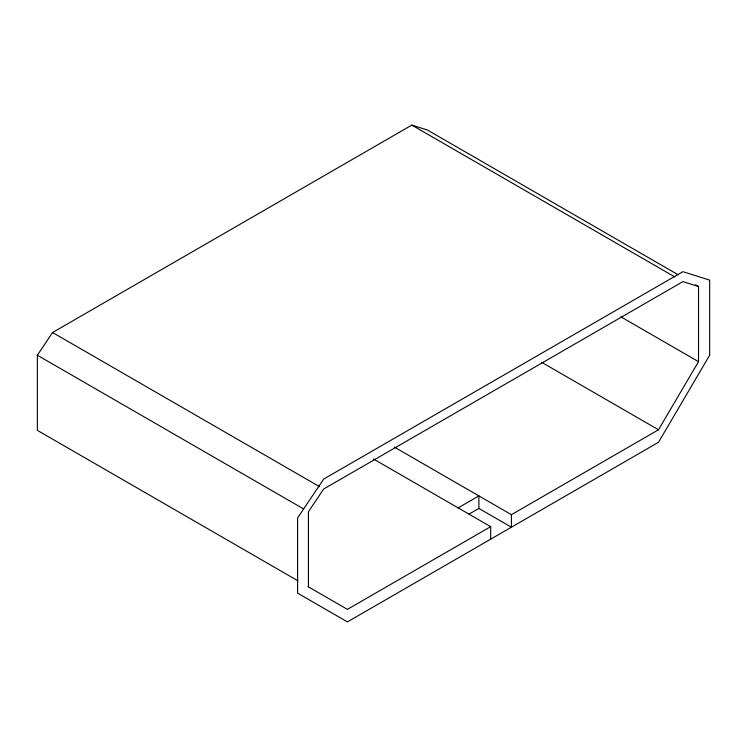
<?xml version="1.0" encoding="UTF-8"?>
<svg xmlns="http://www.w3.org/2000/svg" width="747" height="747" viewBox="0 0 747 747"><rect width="100%" height="100%" fill="white"/><g stroke="black" fill="none" stroke-linecap="round" stroke-linejoin="round"><path stroke-width="1.12" d="M394.341 447.089L511.424 514.683L658.499 429.768L698.52 361.66L698.52 286.531L695.494 284.784M298.034 580.867L37.35 430.356L37.35 355.227L52.551 332.527L411.821 125.104L427.424 130.015L678.36 274.896M458.144 507.885L478.892 495.905L478.892 508.427L511.424 527.205L511.424 514.683M469.013 514.132L478.892 508.427M490.676 539.185L490.676 526.663L347.42 609.375L308.109 586.684M698.52 286.531L682.907 281.619L323.647 489.033L308.436 511.742L308.436 586.871M411.821 125.104L674.849 276.96M620.916 316.859L698.52 361.66M541.603 362.276L658.499 429.768M373.593 459.069L490.676 526.663M52.551 332.527L319.613 486.708M37.35 355.227L303.403 508.828M709.65 355.227L658.499 442.289L347.42 621.896L297.595 593.127L297.595 517.998L323.647 479.107L682.907 271.684L709.65 280.106L709.65 355.227"/></g></svg>
